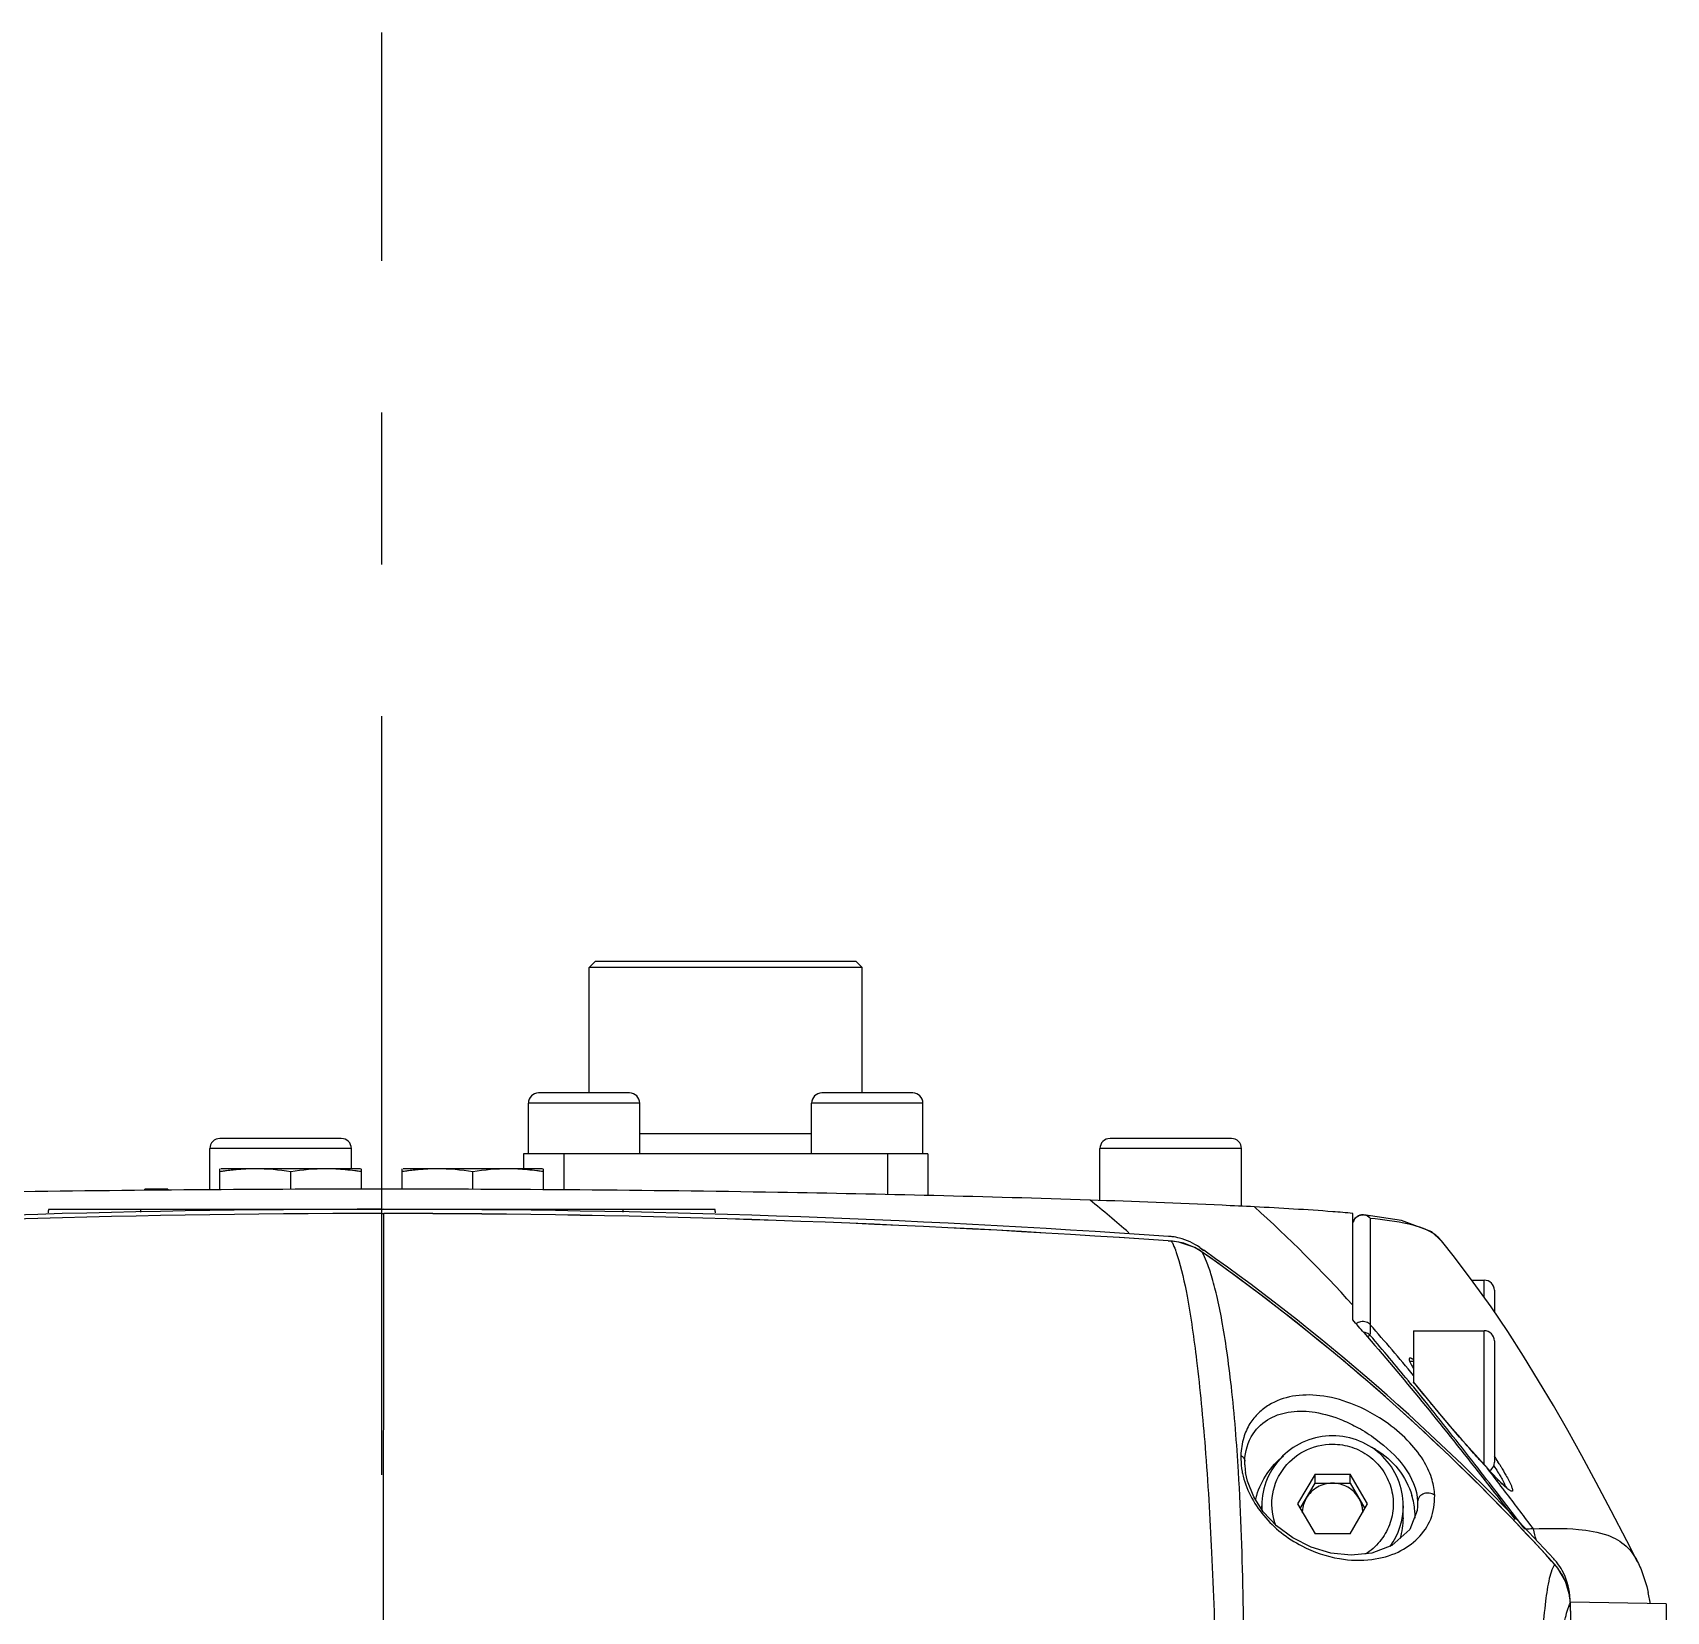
# Model space of a CAD drawing. Header units: millimetres. Extents: x 5828 to 6704, y 123 to 421.
# Drawn here: x 6362.356 to 6366.393, y 280.27 to 284.172 of the extents above; entities that cross this region are included whole.
import ezdxf

# ---------------------------------------------------------------- set-up
doc = ezdxf.new("R2010")
doc.units = ezdxf.units.MM
doc.linetypes.add('CENTER', pattern=[0.6, 0.375, -0.075, 0.075, -0.075])
doc.layers.add('中心线', color=7, linetype='Continuous')
doc.layers.add('外形图', color=7, linetype='Continuous')

msp = doc.modelspace()

# ---------------------------------------------------------------- linework, layer by layer
at = {"layer": '中心线', "linetype": 'CENTER', "ltscale": 5}
msp.add_line((6363.2184, 232.6078), (6363.2184, 284.1719), dxfattribs=at)
at = {"layer": '外形图', "color": 7, "linetype": 'Continuous'}
for p, q in [((6363.7459, 281.8763), (6363.7309, 281.8613)), ((6363.7309, 281.5513), (6363.7309, 281.8613)), ((6364.4059, 281.8613), (6363.7309, 281.8613)), ((6364.3909, 281.8763), (6363.7459, 281.8763)), ((6364.3909, 281.8763), (6364.4059, 281.8613)), ((6364.4059, 281.5513), (6364.4059, 281.8613)), ((6363.5809, 281.4013), (6363.5809, 281.5263)), ((6363.8559, 281.5263), (6363.5809, 281.5263)), ((6363.8309, 281.5513), (6363.6059, 281.5513)), ((6363.8559, 281.4013), (6363.8559, 281.5263)), ((6364.2809, 281.4013), (6364.2809, 281.5263)), ((6364.5559, 281.5263), (6364.2809, 281.5263)), ((6364.5309, 281.5513), (6364.3059, 281.5513)), ((6364.5559, 281.4013), (6364.5559, 281.5263)), ((6363.8559, 281.4513), (6364.2809, 281.4513)), ((6362.7934, 281.312), (6362.7934, 281.4138)), ((6363.1434, 281.4138), (6362.7934, 281.4138)), ((6363.1184, 281.4388), (6362.8184, 281.4388)), ((6363.1434, 281.3638), (6363.1434, 281.4138)), ((6364.9934, 281.2857), (6364.9934, 281.4138)), ((6365.3434, 281.4138), (6364.9934, 281.4138)), ((6365.3184, 281.4388), (6365.0184, 281.4388)), ((6365.3434, 281.2714), (6365.3434, 281.4138)), ((6362.8184, 281.3123), (6362.8184, 281.3635)), ((6363.1658, 281.3638), (6362.821, 281.3638)), ((6363.1684, 281.3135), (6363.1684, 281.3635)), ((6363.2684, 281.3136), (6363.2684, 281.3635)), ((6363.6158, 281.3638), (6363.271, 281.3638)), ((6363.5684, 281.4013), (6363.5684, 281.3638)), ((6364.5684, 281.4013), (6363.5684, 281.4013)), ((6363.6184, 281.3123), (6363.6184, 281.3635)), ((6363.6684, 281.4013), (6363.6684, 281.3118)), ((6364.4684, 281.4013), (6364.4684, 281.3001)), ((6364.5684, 281.4013), (6364.5684, 281.2979)), ((6362.8239, 281.3574), (6362.8221, 281.3571)), ((6362.9934, 281.313), (6362.9934, 281.3566)), ((6363.2739, 281.3574), (6363.2721, 281.3571)), ((6363.4434, 281.313), (6363.4434, 281.3566)), ((6362.6327, 281.3106), (6362.6327, 281.3138)), ((6362.6897, 281.3138), (6362.6327, 281.3138)), ((6362.6897, 281.3138), (6362.6897, 281.3111)), ((6363.2184, 281.2636), (6363.2184, 281.3137)), ((6362.3953, 281.2638), (6364.0416, 281.2638)), ((6363.2184, 281.2638), (6363.2234, 281.2638)), ((6363.2186, 281.2533), (6363.2232, 281.2533)), ((6363.2186, 281.2533), (6363.2232, 281.2533)), ((6363.2217, 279.1621), (6363.2232, 281.2533)), ((6365.6184, 280.9904), (6365.6184, 281.2537)), ((6365.6619, 280.9783), (6365.6625, 281.2411)), ((6365.1703, 281.1853), (6365.1625, 281.1857)), ((6365.1625, 281.1857), (6365.1702, 281.1852)), ((6365.1702, 281.1852), (6365.1703, 281.1853)), ((6365.1881, 281.1829), (6365.1703, 281.1853)), ((6365.2281, 281.1692), (6365.1881, 281.1829)), ((6365.2465, 281.158), (6365.2281, 281.1692)), ((6365.24, 281.1697), (6365.2498, 281.1623)), ((6365.24, 281.1697), (6365.25, 281.1626)), ((6365.8696, 281.1458), (6365.8376, 281.186)), ((6365.84, 281.1829), (6365.8376, 281.186)), ((6365.2464, 281.158), (6365.2465, 281.158)), ((6365.9126, 281.0888), (6365.9434, 281.0888)), ((6365.9434, 281.0458), (6365.9434, 281.0888)), ((6365.9684, 281.0638), (6365.9684, 281.0101)), ((6365.7684, 280.9638), (6365.7684, 280.8369)), ((6365.7684, 280.9638), (6365.9434, 280.9638)), ((6365.9434, 280.6322), (6365.9434, 280.9638)), ((6365.9684, 280.9388), (6365.9684, 280.6388)), ((6365.7597, 280.8888), (6365.7684, 280.8888)), ((6365.7617, 280.8316), (6365.7552, 280.8395)), ((6365.7622, 280.8321), (6365.7558, 280.84)), ((6365.7954, 280.8047), (6365.7684, 280.8373)), ((6365.8036, 280.7811), (6365.7887, 280.7991)), ((6365.8036, 280.7811), (6365.7889, 280.7993)), ((6365.7951, 280.8046), (6365.7954, 280.8047)), ((6365.3516, 280.6326), (6365.3515, 280.6416)), ((6365.9308, 280.6459), (6365.929, 280.6479)), ((6365.3534, 280.613), (6365.3533, 280.6133)), ((6365.5251, 280.6095), (6365.4818, 280.5356)), ((6365.5251, 280.5869), (6365.5251, 280.6095)), ((6365.5251, 280.6095), (6365.6117, 280.6095)), ((6365.6117, 280.5869), (6365.6117, 280.6095)), ((6365.655, 280.5356), (6365.6117, 280.6095)), ((6365.936, 280.6135), (6365.928, 280.6238)), ((6365.9604, 280.6137), (6365.9503, 280.6246)), ((6365.9516, 280.6229), (6365.9503, 280.6243)), ((6365.9516, 280.6229), (6365.9504, 280.6245)), ((6365.9795, 280.5938), (6365.9604, 280.6137)), ((6365.4885, 280.5243), (6365.5251, 280.5869)), ((6365.5251, 280.5869), (6365.6117, 280.5869)), ((6365.6117, 280.5869), (6365.6484, 280.5243)), ((6365.9921, 280.5704), (6365.9895, 280.5738)), ((6365.3934, 280.5222), (6365.3934, 280.5313)), ((6365.4818, 280.5356), (6365.5251, 280.4618)), ((6365.6117, 280.4618), (6365.655, 280.5356)), ((6365.7434, 280.5009), (6365.7434, 280.5313)), ((6365.7778, 280.5195), (6365.7776, 280.5184)), ((6365.7788, 280.529), (6365.7778, 280.5195)), ((6365.7788, 280.5412), (6365.7788, 280.529)), ((6366.0442, 280.4731), (6366.0422, 280.4757)), ((6366.065, 280.4741), (6366.056, 280.486)), ((6365.6117, 280.4618), (6365.5251, 280.4618)), ((6366.1173, 280.386), (6366.1093, 280.3943)), ((6366.1179, 280.3859), (6366.1095, 280.3945)), ((6366.1173, 280.386), (6366.1096, 280.3946)), ((6366.1179, 280.3859), (6366.1098, 280.3948)), ((6366.1173, 280.386), (6366.1179, 280.3859)), ((6366.1179, 280.3859), (6366.1179, 280.3859)), ((6366.3543, 280.2891), (6366.3489, 280.3164)), ((6366.1563, 280.2899), (6366.1546, 280.3077)), ((6366.1569, 280.2703), (6366.1561, 280.2904)), ((6366.1561, 280.2904), (6366.1563, 280.2899)), ((6366.1563, 280.2899), (6366.1563, 280.2899)), ((6366.2067, 278.4418), (6366.1563, 280.2899)), ((6366.3934, 280.2884), (6366.1564, 280.2925)), ((6366.3934, 280.2884), (6366.3934, 273.4353))]:
    msp.add_line(p, q, dxfattribs=at)
for points in [[(6365.8372, 281.1856), (6365.8139, 281.2078), (6365.7385, 281.2364), (6365.6461, 281.2503)], [(6366.0013, 280.9615), (6365.9601, 281.0225), (6365.9163, 281.0838), (6365.8696, 281.1458)], [(6366.3224, 280.3928), (6366.2959, 280.4444), (6366.2574, 280.5185), (6366.2204, 280.5884), (6366.1848, 280.6542), (6366.1496, 280.7174), (6366.1142, 280.7791), (6366.0779, 280.8401), (6366.0404, 280.9008), (6366.0013, 280.9615)], [(6365.9503, 280.6246), (6365.9288, 280.6484), (6365.8826, 280.7011), (6365.8299, 280.7631), (6365.7954, 280.8047)], [(6365.7778, 280.5195), (6365.7592, 280.4721), (6365.7151, 280.4327), (6365.6652, 280.4139), (6365.6143, 280.4089), (6365.5641, 280.4144), (6365.5158, 280.4288), (6365.4705, 280.4515), (6365.4298, 280.4817), (6365.3972, 280.5163), (6365.3736, 280.5529), (6365.3579, 280.5922), (6365.3534, 280.613)], [(6365.9991, 280.5757), (6365.9999, 280.5753), (6365.9984, 280.5764), (6365.9915, 280.5822), (6365.9795, 280.5938)], [(6366.1546, 280.3077), (6366.1442, 280.3445), (6366.1256, 280.3766), (6366.1179, 280.3859)]]:
    msp.add_lwpolyline(points, dxfattribs=at)
for centre, radius, start, end in [((6363.6059, 281.5263), 0.025, 90, 180), ((6363.8309, 281.5263), 0.025, 0, 90), ((6364.3059, 281.5263), 0.025, 90, 180), ((6364.5309, 281.5263), 0.025, 0, 90), ((6362.8184, 281.4138), 0.025, 90, 180), ((6363.1184, 281.4138), 0.025, 0, 90), ((6365.0184, 281.4138), 0.025, 90, 180), ((6365.3184, 281.4138), 0.025, 0, 90), ((6362.9065, 280.8487), 0.5151, 90.0656, 95.3398), ((6363.0804, 280.8486), 0.5152, 84.6606, 89.934), ((6363.3565, 280.8487), 0.5151, 90.0656, 95.3398), ((6363.5304, 280.8486), 0.5152, 84.6606, 89.934), ((6362.9406, 280.5671), 0.7989, 98.5339, 98.7954), ((6362.9208, 280.7015), 0.663, 97.9252, 98.4022), ((6362.9311, 280.6248), 0.7404, 97.4698, 97.8987), ((6362.9187, 280.7218), 0.6426, 96.1225, 97.5026), ((6362.9122, 280.7819), 0.5822, 95.2816, 96.1116), ((6363.0709, 280.7445), 0.6197, 82.4766, 84.6875), ((6363.057, 280.6341), 0.731, 82.0937, 82.5282), ((6363.0576, 280.6416), 0.7235, 81.1886, 82.0608), ((6363.3906, 280.5671), 0.7989, 98.5339, 98.7954), ((6363.3708, 280.7015), 0.663, 97.9252, 98.4022), ((6363.3811, 280.6248), 0.7404, 97.4698, 97.8987), ((6363.3687, 280.7218), 0.6426, 96.1225, 97.5026), ((6363.3622, 280.7819), 0.5822, 95.2816, 96.1116), ((6363.5209, 280.7445), 0.6197, 82.4766, 84.6875), ((6363.507, 280.6341), 0.731, 82.0937, 82.5282), ((6363.5076, 280.6416), 0.7235, 81.1886, 82.0608), ((6362.3707, 278.1059), 4.1071, 49.0086, 50.7532), ((6363.207, 253.2499), 28.014, 89.97658, 93.95331), ((6363.2041, 252.9104), 28.343, 89.9708, 93.90041), ((6363.2045, 252.8991), 28.3542, 89.97159, 93.89957), ((6362.4434, 281.2503), 0.05, 164.2943, 174.7642), ((6365.3391, 281.3011), 2.7176, 180.7862, 180.928), ((6363.205, 252.8982), 28.3553, 86.04155, 89.96318), ((6363.2044, 252.8797), 28.3737, 86.04281, 89.96187), ((6363.2222, 253.0243), 28.2395, 86.05882, 89.99754), ((6361.0781, 281.3014), 2.7373, 359.0726, 359.2133), ((6363.9934, 281.2503), 0.05, 5.2359, 15.7058), ((6365.6442, 281.2249), 0.0258, 153.8514, 166.5578), ((6365.1527, 281.0467), 0.1507, 82.6428, 86.0308), ((6365.1602, 281.0384), 0.1471, 84.9321, 86.1031), ((6365.1525, 281.0452), 0.1522, 75.6394, 82.6409), ((6365.16, 281.0366), 0.1489, 77.552, 84.9211), ((6365.1596, 281.035), 0.1506, 63.8844, 77.5138), ((6365.1588, 281.0335), 0.1523, 59.1441, 63.8737), ((6365.1586, 281.0332), 0.1526, 54.8907, 59.1469), ((6362.1286, 276.749), 5.4059, 42.4846, 54.7309), ((6362.2088, 276.851), 5.2705, 50.5469, 54.8057), ((6362.2194, 276.8638), 5.2538, 42.2277, 54.8189), ((6365.9434, 281.0638), 0.025, 0, 90), ((6361.8681, 277.6616), 5.0145, 41.3462, 41.5917), ((6361.7157, 277.5275), 5.2176, 41.1243, 41.3463), ((6361.757, 277.532), 5.2081, 39.624, 41.4303), ((6365.9434, 280.9388), 0.025, 0, 90), ((6362.2198, 276.8647), 5.2529, 49.6389, 50.5451), ((6360.9466, 276.902), 6.2158, 39.31256, 40.66055), ((6362.2449, 276.8927), 5.2153, 42.1809, 49.6499), ((6359.3747, 275.6093), 8.251, 38.97793, 39.27135), ((6360.5429, 276.4929), 6.7954, 39.38351, 39.7364), ((6356.0986, 272.981), 12.4511, 37.8667, 38.78952), ((6365.5732, 280.4965), 0.2012, 59.7306, 62.8142), ((6367.7197, 282.2438), 2.3986, 221.7742, 222.469), ((6365.9434, 280.6388), 0.025, 302.1477, 0), ((6364.6366, 279.8188), 1.5723, 31.4871, 32.0628), ((6364.8129, 279.927), 1.3654, 31.2328, 31.4801), ((6365.5233, 280.6488), 0.1813, 190.4381, 191.9676), ((6365.5153, 280.6381), 0.1638, 181.8974, 188.6971), ((6348.4469, 267.0209), 22.1501, 37.40442, 37.85461), ((6355.1028, 272.2819), 13.6848, 37.29481, 37.55426), ((6365.5669, 280.5009), 0.1942, 163.3185, 166.9952), ((6365.5776, 280.5007), 0.1951, 5.2525, 16.6642), ((6349.3029, 267.8708), 20.9716, 36.97989, 37.26894), ((6365.5627, 280.5313), 0.1692, 180.0049, 184.146), ((6365.5661, 280.5131), 0.0726, 169.8243, 179.3284), ((6365.5708, 280.5131), 0.0726, 0.6716, 10.1757), ((6365.5729, 280.5314), 0.1706, 323.8533, 359.9615), ((6365.579, 280.5008), 0.1937, 1.2397, 5.2549), ((6365.5725, 280.5011), 0.171, 342.8114, 359.9454), ((6365.5809, 280.5009), 0.1918, 359.9621, 1.2355), ((6366.1813, 277.862), 2.6147, 92.5507, 92.6952), ((6358.5206, 278.5623), 7.7828, 14.00098, 14.21986), ((6366.2199, 277.0482), 3.4294, 92.6999, 92.9371), ((6366.0032, 280.2976), 0.1518, 37.5143, 42.4703), ((6366.0077, 280.2866), 0.148, 31.5246, 42.2142), ((6366.0019, 280.2966), 0.1535, 29.1312, 37.5151), ((6366.0063, 280.2857), 0.1496, 26.1629, 31.5429), ((6366.0047, 280.285), 0.1514, 19.3826, 26.1502), ((6366.0033, 280.2844), 0.1529, 16.2851, 19.3867), ((6366.0016, 280.284), 0.1546, 13.2141, 16.2822), ((6365.9991, 280.2834), 0.1572, 7.3939, 13.2087), ((6366.0054, 280.2975), 0.1498, 2.3416, 4.5568), ((6365.9982, 280.2833), 0.1581, 4.2901, 7.399), ((6366.1905, 280.2696), 0.0401, 148.8573, 150.4909), ((6365.9986, 280.2833), 0.1578, 2.5767, 4.2901)]:
    msp.add_arc(centre, radius, start, end, dxfattribs=at)
for points in [[(6362.9934, 281.3566), (6362.9645, 281.361), (6362.9352, 281.3638), (6362.9059, 281.3638)], [(6363.0809, 281.3638), (6363.0517, 281.3638), (6363.0224, 281.361), (6362.9934, 281.3566)], [(6363.4434, 281.3566), (6363.4145, 281.361), (6363.3852, 281.3638), (6363.3559, 281.3638)], [(6363.5309, 281.3638), (6363.5017, 281.3638), (6363.4724, 281.361), (6363.4434, 281.3566)], [(6365.6184, 281.0271), (6365.5414, 281.1118), (6365.4606, 281.1932), (6365.3755, 281.2698)], [(6365.621, 281.2365), (6365.6225, 281.2393), (6365.6245, 281.242), (6365.6268, 281.2441)], [(6365.6268, 281.2441), (6365.6292, 281.2462), (6365.6321, 281.2479), (6365.6351, 281.249)], [(6365.6351, 281.249), (6365.6381, 281.25), (6365.6413, 281.2505), (6365.6445, 281.2504)], [(6365.6461, 281.2503), (6365.6523, 281.2496), (6365.6587, 281.2461), (6365.6626, 281.2413)], [(6365.24, 281.1697), (6365.2251, 281.1802), (6365.208, 281.1881), (6365.1902, 281.1927)], [(6365.6531, 280.9579), (6365.6505, 280.959), (6365.6476, 280.9597), (6365.6447, 280.9598)], [(6365.662, 280.9784), (6365.6592, 280.9814), (6365.6555, 280.9837), (6365.6517, 280.985)], [(6365.6618, 280.952), (6365.6619, 280.9608), (6365.6618, 280.9696), (6365.662, 280.9784)], [(6365.6618, 280.952), (6365.6594, 280.9546), (6365.6564, 280.9566), (6365.6531, 280.9579)], [(6365.7587, 280.8895), (6365.7592, 280.8879), (6365.7598, 280.8864), (6365.7605, 280.8849)], [(6365.7619, 280.8958), (6365.7612, 280.8961), (6365.7605, 280.8963), (6365.7597, 280.8963)], [(6365.5035, 280.55), (6365.4992, 280.5426), (6365.4961, 280.5343), (6365.4946, 280.5259)], [(6365.6423, 280.5259), (6365.6408, 280.5343), (6365.6377, 280.5426), (6365.6334, 280.55)], [(6366.1547, 280.3094), (6366.153, 280.3309), (6366.1465, 280.3525), (6366.136, 280.3713)]]:
    msp.add_open_spline(points, degree=3, dxfattribs=at)
for points, knots in [([(6363.2188, 281.3137), (6362.8924, 281.3137), (6362.3087, 281.3089), (6361.7251, 281.2952), (6361.4678, 281.2865)], [0, 0, 0, 0, 0.559114, 1, 1, 1, 1]), ([(6364.969, 281.2865), (6364.7119, 281.2952), (6364.1286, 281.3089), (6363.545, 281.3137), (6363.2188, 281.3137)], [0, 0, 0, 0, 0.440878, 1, 1, 1, 1]), ([(6365.3755, 281.2699), (6365.349, 281.2712), (6365.2135, 281.2778), (6365.078, 281.2829), (6364.9691, 281.2865)], [0, 0, 0, 0, 0.196044, 1, 1, 1, 1]), ([(6365.6184, 281.2537), (6365.6019, 281.2552), (6365.521, 281.2619), (6365.44, 281.2666), (6365.3755, 281.2699)], [0, 0, 0, 0, 0.2042, 1, 1, 1, 1]), ([(6365.6291, 281.2456), (6365.6283, 281.2451), (6365.625, 281.2426), (6365.6225, 281.2392), (6365.6211, 281.2363)], [0, 0, 0, 0, 0.231107, 1, 1, 1, 1]), ([(6365.6626, 281.2413), (6365.6583, 281.2464), (6365.6459, 281.2525), (6365.6334, 281.2487), (6365.6291, 281.2456)], [0, 0, 0, 0, 0.560925, 1, 1, 1, 1]), ([(6365.8104, 281.2084), (6365.7938, 281.2176), (6365.7442, 281.2317), (6365.6939, 281.238), (6365.6622, 281.2415)], [0, 0, 0, 0, 0.373318, 1, 1, 1, 1]), ([(6365.8375, 281.1861), (6365.8358, 281.1883), (6365.8279, 281.197), (6365.8183, 281.204), (6365.8104, 281.2084)], [0, 0, 0, 0, 0.236198, 1, 1, 1, 1]), ([(6365.1702, 281.1852), (6365.171, 281.1837), (6365.1748, 281.1767), (6365.1777, 281.1693), (6365.1799, 281.1634)], [0, 0, 0, 0, 0.207469, 1, 1, 1, 1]), ([(6365.1799, 281.1634), (6365.1803, 281.1623), (6365.182, 281.1577), (6365.1835, 281.153), (6365.1847, 281.1494)], [0, 0, 0, 0, 0.234378, 1, 1, 1, 1]), ([(6365.1847, 281.1494), (6365.1952, 281.1168), (6365.2138, 281.0307), (6365.2358, 280.8723), (6365.2561, 280.6608), (6365.271, 280.4053), (6365.2811, 280.1179), (6365.2906, 279.6996), (6365.2943, 279.3783), (6365.2973, 279.1608)], [0, 0, 0, 0, 0.051524, 0.132086, 0.2404, 0.370903, 0.516904, 0.672797, 1, 1, 1, 1]), ([(6365.336, 280.6154), (6365.3317, 280.6857), (6365.3238, 280.7854), (6365.3082, 280.9099), (6365.2963, 280.9849), (6365.2837, 281.0469), (6365.271, 281.0957), (6365.2591, 281.1315), (6365.2507, 281.1507), (6365.2464, 281.158)], [0, 0, 0, 0, 0.38251, 0.542951, 0.680728, 0.795212, 0.886262, 0.954095, 1, 1, 1, 1]), ([(6365.6517, 280.985), (6365.6473, 280.9866), (6365.6381, 280.9871), (6365.63, 280.983), (6365.627, 280.9804)], [0, 0, 0, 0, 0.531125, 1, 1, 1, 1]), ([(6365.646, 280.9591), (6365.7436, 280.8472), (6365.868, 280.693), (6365.9894, 280.5366), (6366.0197, 280.4974)], [0, 0, 0, 0, 0.749675, 1, 1, 1, 1]), ([(6365.6618, 280.952), (6365.6608, 280.9521), (6365.6582, 280.9508), (6365.656, 280.9495), (6365.6546, 280.9486)], [0, 0, 0, 0, 0.390479, 1, 1, 1, 1]), ([(6365.7597, 280.8963), (6365.7589, 280.8963), (6365.7574, 280.8948), (6365.7579, 280.8921), (6365.7583, 280.8905), (6365.7587, 280.8895)], [0, 0, 0, 0, 0.333273, 0.606892, 1, 1, 1, 1]), ([(6365.7605, 280.8849), (6365.761, 280.8838), (6365.7634, 280.8789), (6365.7662, 280.8742), (6365.7684, 280.8705)], [0, 0, 0, 0, 0.214399, 1, 1, 1, 1]), ([(6365.7684, 280.892), (6365.7678, 280.8924), (6365.7657, 280.8938), (6365.7636, 280.8952), (6365.7619, 280.8958)], [0, 0, 0, 0, 0.299855, 1, 1, 1, 1]), ([(6365.8209, 280.557), (6365.82, 280.5698), (6365.8158, 280.5981), (6365.7953, 280.6432), (6365.7588, 280.6906), (6365.6986, 280.7428), (6365.6233, 280.7844), (6365.5411, 280.806), (6365.4706, 280.8055), (6365.4184, 280.7872), (6365.3844, 280.7608), (6365.3622, 280.7339), (6365.3463, 280.6981), (6365.3427, 280.6707), (6365.3416, 280.656)], [0, 0, 0, 0, 0.056681, 0.125304, 0.215922, 0.319047, 0.475248, 0.591469, 0.690361, 0.782454, 0.829388, 0.879273, 0.934926, 1, 1, 1, 1]), ([(6365.929, 280.6479), (6365.9183, 280.6598), (6365.873, 280.7114), (6365.8286, 280.7639), (6365.7951, 280.8046)], [0, 0, 0, 0, 0.232655, 1, 1, 1, 1]), ([(6365.3515, 280.6416), (6365.3522, 280.6651), (6365.3642, 280.7086), (6365.4113, 280.7505), (6365.4672, 280.7668), (6365.5295, 280.7642), (6365.585, 280.7475), (6365.6348, 280.7233), (6365.7125, 280.6736), (6365.776, 280.6032), (6365.7788, 280.5412)], [0, 0, 0, 0, 0.118958, 0.214156, 0.306476, 0.40695, 0.525721, 0.597844, 0.685544, 1, 1, 1, 1]), ([(6365.5684, 280.704), (6365.5457, 280.704), (6365.4998, 280.6951), (6365.4417, 280.6567), (6365.4026, 280.5993), (6365.3934, 280.5538), (6365.3934, 280.5313)], [0, 0, 0, 0, 0.251332, 0.501838, 0.75127, 1, 1, 1, 1]), ([(6365.4292, 280.4808), (6365.4202, 280.5029), (6365.4132, 280.5524), (6365.4395, 280.6222), (6365.4957, 280.6716), (6365.5446, 280.6834), (6365.5688, 280.6834)], [0, 0, 0, 0, 0.248478, 0.497352, 0.747888, 1, 1, 1, 1]), ([(6365.7434, 280.5313), (6365.7434, 280.5538), (6365.7343, 280.5993), (6365.6952, 280.6567), (6365.6371, 280.6951), (6365.5912, 280.704), (6365.5684, 280.704)], [0, 0, 0, 0, 0.24873, 0.498162, 0.748669, 1, 1, 1, 1]), ([(6365.5688, 280.6834), (6365.5848, 280.6834), (6365.6169, 280.6781), (6365.66, 280.6558), (6365.6939, 280.6212), (6365.7149, 280.5778), (6365.7209, 280.5301), (6365.7114, 280.4829), (6365.6872, 280.4412), (6365.6629, 280.4198), (6365.6495, 280.4113)], [0, 0, 0, 0, 0.126102, 0.251824, 0.376963, 0.501529, 0.625766, 0.750047, 0.874731, 1, 1, 1, 1]), ([(6365.3416, 280.656), (6365.3443, 280.6544), (6365.3492, 280.6505), (6365.3514, 280.6445), (6365.3515, 280.6416)], [0, 0, 0, 0, 0.519683, 1, 1, 1, 1]), ([(6365.3416, 280.656), (6365.3416, 280.6528), (6365.3419, 280.6394), (6365.3431, 280.626), (6365.345, 280.6159)], [0, 0, 0, 0, 0.238311, 1, 1, 1, 1]), ([(6365.3809, 280.5567), (6365.3866, 280.5757), (6365.4041, 280.6123), (6365.4317, 280.642), (6365.4474, 280.6543)], [0, 0, 0, 0, 0.498943, 1, 1, 1, 1]), ([(6365.6747, 280.6703), (6365.696, 280.6579), (6365.7342, 280.6249), (6365.7575, 280.5801), (6365.7645, 280.5567)], [0, 0, 0, 0, 0.50136, 1, 1, 1, 1]), ([(6365.3451, 279.1603), (6365.3477, 279.4187), (6365.3529, 279.7968), (6365.3494, 280.2819), (6365.3424, 280.5086), (6365.336, 280.6154)], [0, 0, 0, 0, 0.532634, 0.779531, 1, 1, 1, 1]), ([(6365.3459, 280.6112), (6365.354, 280.5731), (6365.393, 280.5003), (6365.483, 280.4299), (6365.5788, 280.3972), (6365.6619, 280.3944), (6365.7298, 280.4125), (6365.7813, 280.4476), (6365.8159, 280.4974), (6365.8206, 280.5371), (6365.8209, 280.557)], [0, 0, 0, 0, 0.177145, 0.359371, 0.509171, 0.630597, 0.732876, 0.823516, 0.909626, 1, 1, 1, 1]), ([(6365.9845, 280.5884), (6365.982, 280.5908), (6365.9708, 280.6021), (6365.96, 280.6138), (6365.9516, 280.6229)], [0, 0, 0, 0, 0.21998, 1, 1, 1, 1]), ([(6365.9664, 280.631), (6365.9675, 280.6293), (6365.9717, 280.623), (6365.9758, 280.6165), (6365.9788, 280.6118)], [0, 0, 0, 0, 0.266605, 1, 1, 1, 1]), ([(6365.9788, 280.6118), (6365.9796, 280.6104), (6365.9826, 280.6056), (6365.9855, 280.6006), (6365.9875, 280.597)], [0, 0, 0, 0, 0.273979, 1, 1, 1, 1]), ([(6365.9804, 280.635), (6365.9819, 280.6325), (6365.9875, 280.6232), (6365.9929, 280.6139), (6365.9968, 280.6069)], [0, 0, 0, 0, 0.26926, 1, 1, 1, 1]), ([(6365.9968, 280.6069), (6366.0017, 280.5982), (6366.0083, 280.5863), (6366.0128, 280.5738), (6366.0141, 280.5681), (6366.0117, 280.5667), (6366.0096, 280.5673), (6366.007, 280.5687), (6366.002, 280.5722), (6365.9944, 280.5788), (6365.9881, 280.5848), (6365.9845, 280.5884)], [0, 0, 0, 0, 0.377767, 0.486847, 0.541346, 0.558405, 0.582808, 0.61963, 0.670058, 0.810821, 1, 1, 1, 1]), ([(6365.9875, 280.597), (6365.988, 280.596), (6365.9899, 280.5925), (6365.9916, 280.589), (6365.9927, 280.5864)], [0, 0, 0, 0, 0.286282, 1, 1, 1, 1]), ([(6365.5684, 280.5869), (6365.5555, 280.5869), (6365.5293, 280.5801), (6365.51, 280.5611), (6365.5035, 280.55)], [0, 0, 0, 0, 0.501646, 1, 1, 1, 1]), ([(6365.6334, 280.55), (6365.6269, 280.5611), (6365.6076, 280.5801), (6365.5814, 280.5869), (6365.5684, 280.5869)], [0, 0, 0, 0, 0.498354, 1, 1, 1, 1]), ([(6365.8209, 280.557), (6365.8172, 280.5599), (6365.8083, 280.5634), (6365.7945, 280.5621), (6365.7827, 280.5548), (6365.7789, 280.5457), (6365.7788, 280.5412)], [0, 0, 0, 0, 0.265407, 0.499074, 0.749945, 1, 1, 1, 1]), ([(6365.9927, 280.5864), (6365.993, 280.5857), (6365.9939, 280.5835), (6365.9947, 280.5811), (6365.9947, 280.5795)], [0, 0, 0, 0, 0.318901, 1, 1, 1, 1]), ([(6366.065, 280.4741), (6366.102, 280.4757), (6366.1638, 280.4763), (6366.2429, 280.464), (6366.2956, 280.4355), (6366.3151, 280.407), (6366.3224, 280.3928)], [0, 0, 0, 0, 0.389364, 0.647876, 0.832406, 1, 1, 1, 1]), ([(6366.1173, 280.386), (6366.1142, 280.3821), (6366.1092, 280.3705), (6366.1059, 280.3585), (6366.1042, 280.3513)], [0, 0, 0, 0, 0.404529, 1, 1, 1, 1]), ([(6366.3224, 280.3928), (6366.3252, 280.3874), (6366.3363, 280.3628), (6366.3441, 280.3369), (6366.3488, 280.3165)], [0, 0, 0, 0, 0.225351, 1, 1, 1, 1]), ([(6366.1042, 280.3513), (6366.0999, 280.333), (6366.0935, 280.2895), (6366.0871, 280.2165), (6366.083, 280.1292), (6366.0797, 279.9947), (6366.0784, 279.8123), (6366.0784, 279.5821), (6366.0794, 279.3413), (6366.0811, 279.0939), (6366.0834, 278.8421), (6366.0855, 278.6731), (6366.0867, 278.5881)], [0, 0, 0, 0, 0.032073, 0.074444, 0.12467, 0.180555, 0.303216, 0.434846, 0.571952, 0.712553, 0.855485, 1, 1, 1, 1]), ([(6366.1132, 278.5829), (6366.1118, 278.6655), (6366.1096, 278.8297), (6366.108, 279.074), (6366.1077, 279.3138), (6366.1092, 279.5467), (6366.1121, 279.7348), (6366.116, 279.8785), (6366.1196, 279.979), (6366.1243, 280.072), (6366.1303, 280.1542), (6366.1369, 280.2141), (6366.1437, 280.2529), (6366.1476, 280.2689), (6366.1498, 280.2758)], [0, 0, 0, 0, 0.146173, 0.29062, 0.432511, 0.570581, 0.702682, 0.76545, 0.825144, 0.880646, 0.93016, 0.971014, 0.9872, 1, 1, 1, 1]), ([(6366.1498, 280.2758), (6366.1503, 280.2771), (6366.1519, 280.2818), (6366.1538, 280.2863), (6366.1556, 280.2894)], [0, 0, 0, 0, 0.285483, 1, 1, 1, 1])]:
    msp.add_open_spline(points, degree=3, knots=knots, dxfattribs=at)

doc.saveas('drawing.dxf')
